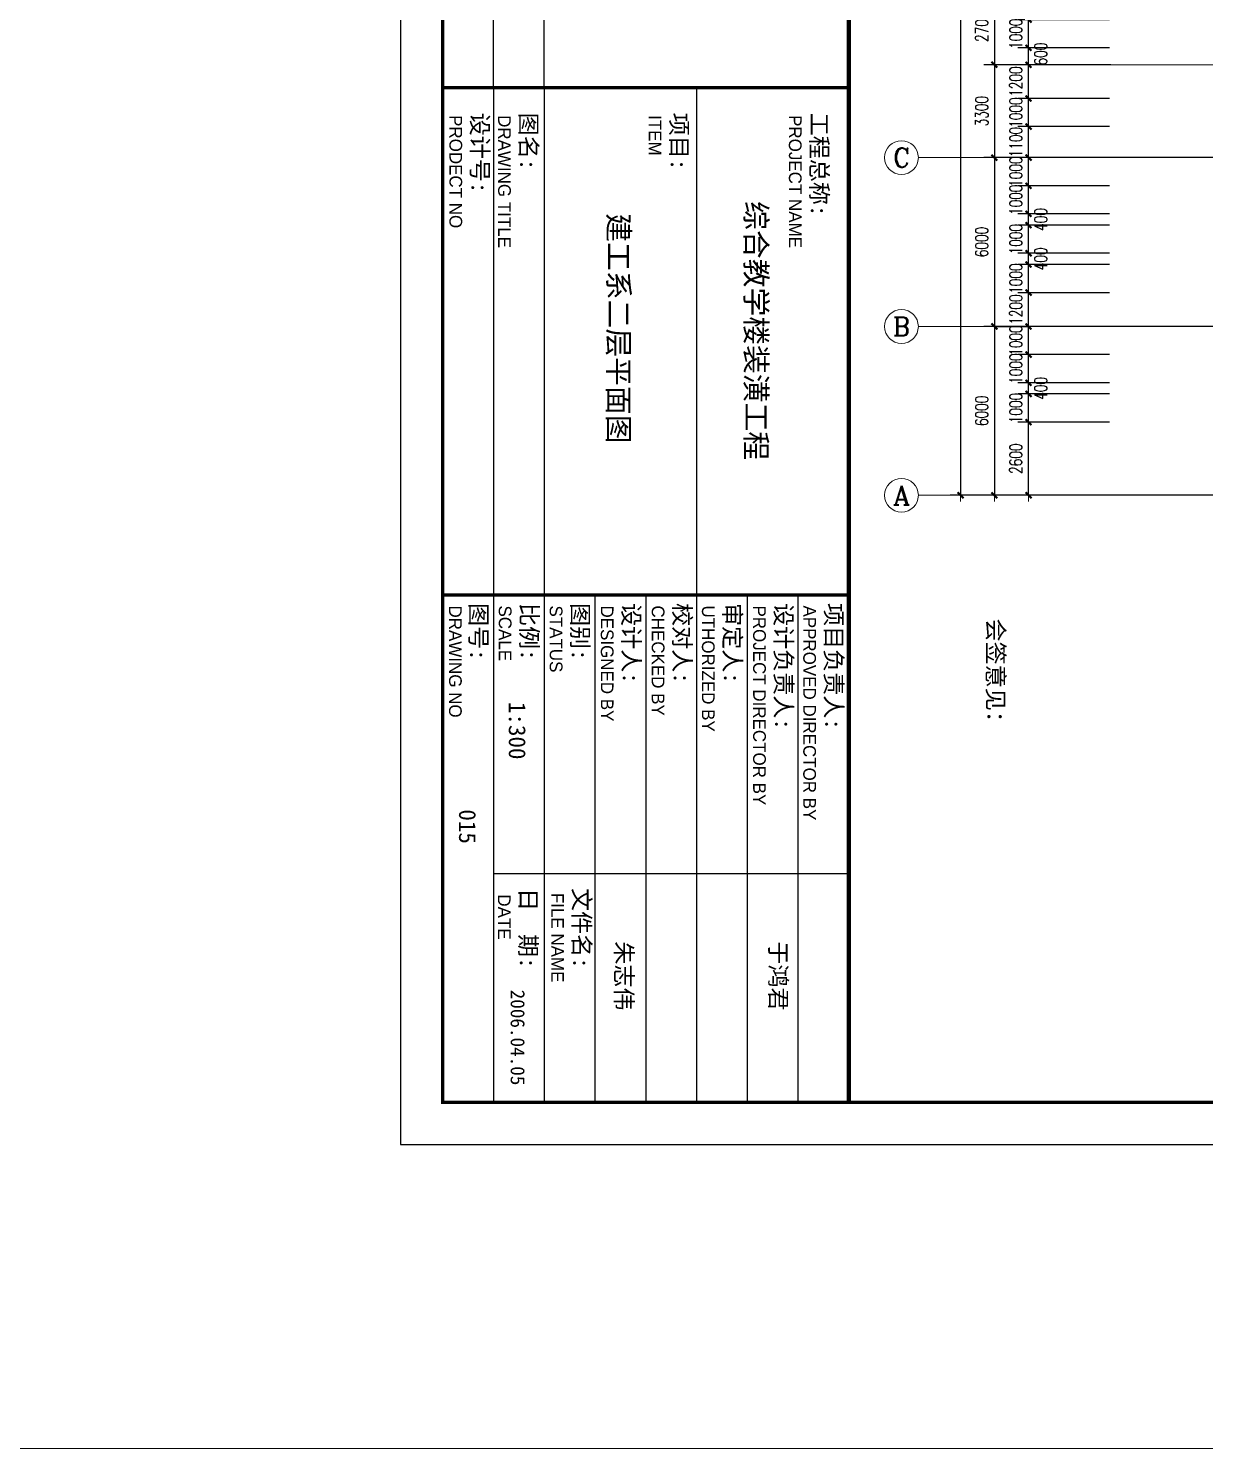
# Model space of a CAD drawing. Extents: x -220435 to 246757, y -381552 to -223577.
# Drawn here: x -79955 to -38169, y -381552 to -331089 of the extents above; entities that cross this region are included whole.
import ezdxf
from ezdxf.enums import TextEntityAlignment as Align

# ---------------------------------------------------------------- set-up
doc = ezdxf.new("R2010")
doc.units = 0
doc.header["$LTSCALE"] = 1500
doc.header["$MEASUREMENT"] = 0
doc.layers.get('0').update_dxf_attribs({"linetype": 'CONTINUOUS'})
doc.layers.get('DEFPOINTS').update_dxf_attribs({"linetype": 'CONTINUOUS'})
doc.layers.add('AXIS', color=7, linetype='CONTINUOUS')
doc.layers.add('AXIS_TEXT', color=7, linetype='CONTINUOUS')
doc.layers.add('PUB_DIM', color=7, linetype='CONTINUOUS', lineweight=0)
doc.layers.add('我的', color=7, linetype='CONTINUOUS', lineweight=0)
doc.styles.add('COMPLEX', font='COMPLEX')
doc.styles.add('DIM_FONT', font='TXT.shx', dxfattribs={"width": 0.7})
doc.dimstyles.new('DIMN150', dxfattribs={"dimscale": 1.5, "dimtxt": 300, "dimasz": 1, "dimexe": 250, "dimexo": 300, "dimgap": 150, "dimtad": 1, "dimdec": 0, "dimzin": 0, "dimdsep": 46, "dimtxsty": 'DIM_FONT', "dimblk": '_DIMX', "dimcen": 0.09, "dimclrt": 7, "dimadec": 0, "dimazin": 0, "dimtfac": 1, "dimtdec": 0, "dimtix": 1, "dimtmove": 2, "dimatfit": 3, "dimldrblk": '_DIMX', "dimfxl": 1, "dimtolj": 1, "dimtzin": 0, "dimarcsym": 0})

# ---------------------------------------------------------------- blocks, each defined once
blk = doc.blocks.new('_DIMX')
blk.add_line((-150, 0), (150, 0))
at = {"const_width": 50}
blk.add_lwpolyline([(-70, -70), (70, 70)], dxfattribs=at)
blk = doc.blocks.new('*D930')
at = {"layer": 'DEFPOINTS', "color": 0, "lineweight": 20}
for p in [(-37097, -269089), (-46839, -347679), (-37097, -347679)]:
    blk.add_point(p, dxfattribs=at)
at = {"layer": 'PUB_DIM', "color": 0, "lineweight": -2}
for p, q in [((-37547, -269089), (-47214, -269089)), ((-46839, -269091), (-46839, -347678)), ((-37547, -347679), (-47214, -347679))]:
    blk.add_line(p, q, dxfattribs=at)
at = {"layer": 'PUB_DIM', "color": 0, "lineweight": -2, "xscale": 1.5, "yscale": 1.5, "zscale": 1.5}
for p, rotation in [((-46839, -269089), 90), ((-46839, -347679), 270)]:
    blk.add_blockref('_DIMX', p, dxfattribs=dict(at, rotation=rotation))
at = {"layer": 'PUB_DIM', "color": 7, "insert": (-47289, -308384), "char_height": 450, "attachment_point": 5, "rotation": 90, "style": 'DIM_FONT'}
blk.add_mtext('\\A1;78590', dxfattribs=at)
blk = doc.blocks.new('*D856')
at = {"layer": 'DEFPOINTS', "color": 0, "lineweight": 20}
for p in [(-44424, -345079), (-41102, -345079), (-41102, -347679)]:
    blk.add_point(p, dxfattribs=at)
at = {"layer": 'PUB_DIM', "color": 0, "lineweight": -2}
for p, q in [((-41552, -345079), (-44799, -345079)), ((-44424, -347678), (-44424, -345081)), ((-41552, -347679), (-44799, -347679))]:
    blk.add_line(p, q, dxfattribs=at)
at = {"layer": 'PUB_DIM', "color": 0, "lineweight": -2, "xscale": 1.5, "yscale": 1.5, "zscale": 1.5}
for p, rotation in [((-44424, -345079), 90), ((-44424, -347679), 270)]:
    blk.add_blockref('_DIMX', p, dxfattribs=dict(at, rotation=rotation))
at = {"layer": 'PUB_DIM', "color": 7, "insert": (-44874, -346379), "char_height": 450, "attachment_point": 5, "rotation": 90, "style": 'DIM_FONT'}
blk.add_mtext('\\A1;2600', dxfattribs=at)
blk = doc.blocks.new('*D857')
at = {"layer": 'DEFPOINTS', "color": 0, "lineweight": 20}
for p in [(-37097, -341679), (-45639, -347679), (-37097, -347679)]:
    blk.add_point(p, dxfattribs=at)
at = {"layer": 'PUB_DIM', "color": 0, "lineweight": -2}
for p, q in [((-37547, -341679), (-46014, -341679)), ((-45639, -341681), (-45639, -347678)), ((-37547, -347679), (-46014, -347679))]:
    blk.add_line(p, q, dxfattribs=at)
at = {"layer": 'PUB_DIM', "color": 0, "lineweight": -2, "xscale": 1.5, "yscale": 1.5, "zscale": 1.5}
for p, rotation in [((-45639, -341679), 90), ((-45639, -347679), 270)]:
    blk.add_blockref('_DIMX', p, dxfattribs=dict(at, rotation=rotation))
at = {"layer": 'PUB_DIM', "color": 7, "insert": (-46089, -344679), "char_height": 450, "attachment_point": 5, "rotation": 90, "style": 'DIM_FONT'}
blk.add_mtext('\\A1;6000', dxfattribs=at)
blk = doc.blocks.new('_AXISO')
blk.add_circle((0, 0), 0.5)
at = {"layer": 'AXIS_TEXT', "style": 'COMPLEX', "width": 1.041667}
blk.add_attdef('A', text='', height=0.56, dxfattribs=at).set_placement((-0.25, -0.28), (0.25, -0.28), align=Align.FIT)
blk = doc.blocks.new('*D895')
at = {"layer": 'DEFPOINTS', "color": 0, "lineweight": 20}
for p in [(-44424, -330779), (-41102, -330779), (-41102, -331779)]:
    blk.add_point(p, dxfattribs=at)
at = {"layer": 'PUB_DIM', "color": 0, "lineweight": -2}
for p, q in [((-41552, -330779), (-44799, -330779)), ((-44424, -330778), (-44424, -330776)), ((-44424, -331779), (-44424, -330779)), ((-41552, -331779), (-44799, -331779)), ((-44424, -331781), (-44424, -331782))]:
    blk.add_line(p, q, dxfattribs=at)
at = {"layer": 'PUB_DIM', "color": 0, "lineweight": -2, "xscale": 1.5, "yscale": 1.5, "zscale": 1.5}
for p, rotation in [((-44424, -330779), 270), ((-44424, -331779), 90)]:
    blk.add_blockref('_DIMX', p, dxfattribs=dict(at, rotation=rotation))
at = {"layer": 'PUB_DIM', "color": 7, "insert": (-44874, -331279), "char_height": 450, "attachment_point": 5, "rotation": 90, "style": 'DIM_FONT'}
blk.add_mtext('\\A1;1000', dxfattribs=at)
blk = doc.blocks.new('*D896')
at = {"layer": 'DEFPOINTS', "color": 0, "lineweight": 20}
for p in [(-44424, -331779), (-41102, -331779), (-41102, -332379)]:
    blk.add_point(p, dxfattribs=at)
at = {"layer": 'PUB_DIM', "color": 0, "lineweight": -2}
for p, q in [((-41552, -331779), (-44799, -331779)), ((-44424, -332378), (-44424, -331781)), ((-41552, -332379), (-44799, -332379))]:
    blk.add_line(p, q, dxfattribs=at)
at = {"layer": 'PUB_DIM', "color": 0, "lineweight": -2, "xscale": 1.5, "yscale": 1.5, "zscale": 1.5}
for p, rotation in [((-44424, -331779), 90), ((-44424, -332379), 270)]:
    blk.add_blockref('_DIMX', p, dxfattribs=dict(at, rotation=rotation))
at = {"layer": 'PUB_DIM', "color": 7, "insert": (-43992, -331999), "char_height": 450, "attachment_point": 5, "rotation": 90, "style": 'DIM_FONT'}
blk.add_mtext('\\A1;600', dxfattribs=at)
blk = doc.blocks.new('*D897')
at = {"layer": 'DEFPOINTS', "color": 0, "lineweight": 20}
for p in [(-44424, -332379), (-41102, -332379), (-41102, -333579)]:
    blk.add_point(p, dxfattribs=at)
at = {"layer": 'PUB_DIM', "color": 0, "lineweight": -2}
for p, q in [((-41552, -332379), (-44799, -332379)), ((-44424, -332378), (-44424, -332376)), ((-44424, -333579), (-44424, -332379)), ((-41552, -333579), (-44799, -333579)), ((-44424, -333581), (-44424, -333582))]:
    blk.add_line(p, q, dxfattribs=at)
at = {"layer": 'PUB_DIM', "color": 0, "lineweight": -2, "xscale": 1.5, "yscale": 1.5, "zscale": 1.5}
for p, rotation in [((-44424, -332379), 270), ((-44424, -333579), 90)]:
    blk.add_blockref('_DIMX', p, dxfattribs=dict(at, rotation=rotation))
at = {"layer": 'PUB_DIM', "color": 7, "insert": (-44874, -332979), "char_height": 450, "attachment_point": 5, "rotation": 90, "style": 'DIM_FONT'}
blk.add_mtext('\\A1;1200', dxfattribs=at)
blk = doc.blocks.new('*D898')
at = {"layer": 'DEFPOINTS', "color": 0, "lineweight": 20}
for p in [(-44424, -333579), (-41102, -333579), (-41102, -334579)]:
    blk.add_point(p, dxfattribs=at)
at = {"layer": 'PUB_DIM', "color": 0, "lineweight": -2}
for p, q in [((-41552, -333579), (-44799, -333579)), ((-44424, -333578), (-44424, -333576)), ((-44424, -334579), (-44424, -333579)), ((-41552, -334579), (-44799, -334579)), ((-44424, -334581), (-44424, -334582))]:
    blk.add_line(p, q, dxfattribs=at)
at = {"layer": 'PUB_DIM', "color": 0, "lineweight": -2, "xscale": 1.5, "yscale": 1.5, "zscale": 1.5}
for p, rotation in [((-44424, -333579), 270), ((-44424, -334579), 90)]:
    blk.add_blockref('_DIMX', p, dxfattribs=dict(at, rotation=rotation))
at = {"layer": 'PUB_DIM', "color": 7, "insert": (-44874, -334079), "char_height": 450, "attachment_point": 5, "rotation": 90, "style": 'DIM_FONT'}
blk.add_mtext('\\A1;1000', dxfattribs=at)
blk = doc.blocks.new('*D899')
at = {"layer": 'DEFPOINTS', "color": 0, "lineweight": 20}
for p in [(-44424, -334579), (-41102, -334579), (-41102, -335679)]:
    blk.add_point(p, dxfattribs=at)
at = {"layer": 'PUB_DIM', "color": 0, "lineweight": -2}
for p, q in [((-41552, -334579), (-44799, -334579)), ((-44424, -334578), (-44424, -334576)), ((-44424, -335679), (-44424, -334579)), ((-41552, -335679), (-44799, -335679)), ((-44424, -335681), (-44424, -335682))]:
    blk.add_line(p, q, dxfattribs=at)
at = {"layer": 'PUB_DIM', "color": 0, "lineweight": -2, "xscale": 1.5, "yscale": 1.5, "zscale": 1.5}
for p, rotation in [((-44424, -334579), 270), ((-44424, -335679), 90)]:
    blk.add_blockref('_DIMX', p, dxfattribs=dict(at, rotation=rotation))
at = {"layer": 'PUB_DIM', "color": 7, "insert": (-44874, -335129), "char_height": 450, "attachment_point": 5, "rotation": 90, "style": 'DIM_FONT'}
blk.add_mtext('\\A1;1100', dxfattribs=at)
blk = doc.blocks.new('*D900')
at = {"layer": 'DEFPOINTS', "color": 0, "lineweight": 20}
for p in [(-44424, -335679), (-41102, -335679), (-41102, -336679)]:
    blk.add_point(p, dxfattribs=at)
at = {"layer": 'PUB_DIM', "color": 0, "lineweight": -2}
for p, q in [((-41552, -335679), (-44799, -335679)), ((-44424, -335678), (-44424, -335676)), ((-44424, -336679), (-44424, -335679)), ((-41552, -336679), (-44799, -336679)), ((-44424, -336681), (-44424, -336682))]:
    blk.add_line(p, q, dxfattribs=at)
at = {"layer": 'PUB_DIM', "color": 0, "lineweight": -2, "xscale": 1.5, "yscale": 1.5, "zscale": 1.5}
for p, rotation in [((-44424, -335679), 270), ((-44424, -336679), 90)]:
    blk.add_blockref('_DIMX', p, dxfattribs=dict(at, rotation=rotation))
at = {"layer": 'PUB_DIM', "color": 7, "insert": (-44874, -336179), "char_height": 450, "attachment_point": 5, "rotation": 90, "style": 'DIM_FONT'}
blk.add_mtext('\\A1;1000', dxfattribs=at)
blk = doc.blocks.new('*D901')
at = {"layer": 'DEFPOINTS', "color": 0, "lineweight": 20}
for p in [(-44424, -336679), (-41102, -336679), (-41102, -337679)]:
    blk.add_point(p, dxfattribs=at)
at = {"layer": 'PUB_DIM', "color": 0, "lineweight": -2}
for p, q in [((-41552, -336679), (-44799, -336679)), ((-44424, -336678), (-44424, -336676)), ((-44424, -337679), (-44424, -336679)), ((-41552, -337679), (-44799, -337679)), ((-44424, -337681), (-44424, -337682))]:
    blk.add_line(p, q, dxfattribs=at)
at = {"layer": 'PUB_DIM', "color": 0, "lineweight": -2, "xscale": 1.5, "yscale": 1.5, "zscale": 1.5}
for p, rotation in [((-44424, -336679), 270), ((-44424, -337679), 90)]:
    blk.add_blockref('_DIMX', p, dxfattribs=dict(at, rotation=rotation))
at = {"layer": 'PUB_DIM', "color": 7, "insert": (-44874, -337179), "char_height": 450, "attachment_point": 5, "rotation": 90, "style": 'DIM_FONT'}
blk.add_mtext('\\A1;1000', dxfattribs=at)
blk = doc.blocks.new('*D902')
at = {"layer": 'DEFPOINTS', "color": 0, "lineweight": 20}
for p in [(-44424, -337679), (-41102, -337679), (-41102, -338079)]:
    blk.add_point(p, dxfattribs=at)
at = {"layer": 'PUB_DIM', "color": 0, "lineweight": -2}
for p, q in [((-41552, -337679), (-44799, -337679)), ((-41552, -338079), (-44799, -338079)), ((-44424, -337678), (-44424, -337676)), ((-44424, -338079), (-44424, -337679)), ((-44424, -338081), (-44424, -338082))]:
    blk.add_line(p, q, dxfattribs=at)
at = {"layer": 'PUB_DIM', "color": 0, "lineweight": -2, "xscale": 1.5, "yscale": 1.5, "zscale": 1.5}
for p, rotation in [((-44424, -337679), 270), ((-44424, -338079), 90)]:
    blk.add_blockref('_DIMX', p, dxfattribs=dict(at, rotation=rotation))
at = {"layer": 'PUB_DIM', "color": 7, "insert": (-43992, -337879), "char_height": 450, "attachment_point": 5, "rotation": 90, "style": 'DIM_FONT'}
blk.add_mtext('\\A1;400', dxfattribs=at)
blk = doc.blocks.new('*D903')
at = {"layer": 'DEFPOINTS', "color": 0, "lineweight": 20}
for p in [(-44424, -338079), (-41102, -338079), (-41102, -339079)]:
    blk.add_point(p, dxfattribs=at)
at = {"layer": 'PUB_DIM', "color": 0, "lineweight": -2}
for p, q in [((-41552, -338079), (-44799, -338079)), ((-44424, -338078), (-44424, -338076)), ((-44424, -339079), (-44424, -338079)), ((-41552, -339079), (-44799, -339079)), ((-44424, -339081), (-44424, -339082))]:
    blk.add_line(p, q, dxfattribs=at)
at = {"layer": 'PUB_DIM', "color": 0, "lineweight": -2, "xscale": 1.5, "yscale": 1.5, "zscale": 1.5}
for p, rotation in [((-44424, -338079), 270), ((-44424, -339079), 90)]:
    blk.add_blockref('_DIMX', p, dxfattribs=dict(at, rotation=rotation))
at = {"layer": 'PUB_DIM', "color": 7, "insert": (-44874, -338579), "char_height": 450, "attachment_point": 5, "rotation": 90, "style": 'DIM_FONT'}
blk.add_mtext('\\A1;1000', dxfattribs=at)
blk = doc.blocks.new('*D904')
at = {"layer": 'DEFPOINTS', "color": 0, "lineweight": 20}
for p in [(-44424, -339079), (-41102, -339079), (-41102, -339479)]:
    blk.add_point(p, dxfattribs=at)
at = {"layer": 'PUB_DIM', "color": 0, "lineweight": -2}
for p, q in [((-41552, -339079), (-44799, -339079)), ((-44424, -339078), (-44424, -339076)), ((-44424, -339479), (-44424, -339079)), ((-41552, -339479), (-44799, -339479)), ((-44424, -339481), (-44424, -339482))]:
    blk.add_line(p, q, dxfattribs=at)
at = {"layer": 'PUB_DIM', "color": 0, "lineweight": -2, "xscale": 1.5, "yscale": 1.5, "zscale": 1.5}
for p, rotation in [((-44424, -339079), 270), ((-44424, -339479), 90)]:
    blk.add_blockref('_DIMX', p, dxfattribs=dict(at, rotation=rotation))
at = {"layer": 'PUB_DIM', "color": 7, "insert": (-43992, -339279), "char_height": 450, "attachment_point": 5, "rotation": 90, "style": 'DIM_FONT'}
blk.add_mtext('\\A1;400', dxfattribs=at)
blk = doc.blocks.new('*D905')
at = {"layer": 'DEFPOINTS', "color": 0, "lineweight": 20}
for p in [(-44424, -339479), (-41102, -339479), (-41102, -340479)]:
    blk.add_point(p, dxfattribs=at)
at = {"layer": 'PUB_DIM', "color": 0, "lineweight": -2}
for p, q in [((-41552, -339479), (-44799, -339479)), ((-44424, -339478), (-44424, -339476)), ((-44424, -340479), (-44424, -339479)), ((-41552, -340479), (-44799, -340479)), ((-44424, -340481), (-44424, -340482))]:
    blk.add_line(p, q, dxfattribs=at)
at = {"layer": 'PUB_DIM', "color": 0, "lineweight": -2, "xscale": 1.5, "yscale": 1.5, "zscale": 1.5}
for p, rotation in [((-44424, -339479), 270), ((-44424, -340479), 90)]:
    blk.add_blockref('_DIMX', p, dxfattribs=dict(at, rotation=rotation))
at = {"layer": 'PUB_DIM', "color": 7, "insert": (-44874, -339979), "char_height": 450, "attachment_point": 5, "rotation": 90, "style": 'DIM_FONT'}
blk.add_mtext('\\A1;1000', dxfattribs=at)
blk = doc.blocks.new('*D906')
at = {"layer": 'DEFPOINTS', "color": 0, "lineweight": 20}
for p in [(-44424, -340479), (-41102, -340479), (-41102, -341679)]:
    blk.add_point(p, dxfattribs=at)
at = {"layer": 'PUB_DIM', "color": 0, "lineweight": -2}
for p, q in [((-41552, -340479), (-44799, -340479)), ((-44424, -340478), (-44424, -340476)), ((-44424, -341679), (-44424, -340479)), ((-41552, -341679), (-44799, -341679)), ((-44424, -341681), (-44424, -341682))]:
    blk.add_line(p, q, dxfattribs=at)
at = {"layer": 'PUB_DIM', "color": 0, "lineweight": -2, "xscale": 1.5, "yscale": 1.5, "zscale": 1.5}
for p, rotation in [((-44424, -340479), 270), ((-44424, -341679), 90)]:
    blk.add_blockref('_DIMX', p, dxfattribs=dict(at, rotation=rotation))
at = {"layer": 'PUB_DIM', "color": 7, "insert": (-44874, -341079), "char_height": 450, "attachment_point": 5, "rotation": 90, "style": 'DIM_FONT'}
blk.add_mtext('\\A1;1200', dxfattribs=at)
blk = doc.blocks.new('*D907')
at = {"layer": 'DEFPOINTS', "color": 0, "lineweight": 20}
for p in [(-44424, -341679), (-41102, -341679), (-41102, -342679)]:
    blk.add_point(p, dxfattribs=at)
at = {"layer": 'PUB_DIM', "color": 0, "lineweight": -2}
for p, q in [((-41552, -341679), (-44799, -341679)), ((-44424, -341678), (-44424, -341676)), ((-44424, -342679), (-44424, -341679)), ((-41552, -342679), (-44799, -342679)), ((-44424, -342681), (-44424, -342682))]:
    blk.add_line(p, q, dxfattribs=at)
at = {"layer": 'PUB_DIM', "color": 0, "lineweight": -2, "xscale": 1.5, "yscale": 1.5, "zscale": 1.5}
for p, rotation in [((-44424, -341679), 270), ((-44424, -342679), 90)]:
    blk.add_blockref('_DIMX', p, dxfattribs=dict(at, rotation=rotation))
at = {"layer": 'PUB_DIM', "color": 7, "insert": (-44874, -342179), "char_height": 450, "attachment_point": 5, "rotation": 90, "style": 'DIM_FONT'}
blk.add_mtext('\\A1;1000', dxfattribs=at)
blk = doc.blocks.new('*D908')
at = {"layer": 'DEFPOINTS', "color": 0, "lineweight": 20}
for p in [(-44424, -342679), (-41102, -342679), (-41102, -343679)]:
    blk.add_point(p, dxfattribs=at)
at = {"layer": 'PUB_DIM', "color": 0, "lineweight": -2}
for p, q in [((-41552, -342679), (-44799, -342679)), ((-44424, -342678), (-44424, -342676)), ((-44424, -343679), (-44424, -342679)), ((-41552, -343679), (-44799, -343679)), ((-44424, -343681), (-44424, -343682))]:
    blk.add_line(p, q, dxfattribs=at)
at = {"layer": 'PUB_DIM', "color": 0, "lineweight": -2, "xscale": 1.5, "yscale": 1.5, "zscale": 1.5}
for p, rotation in [((-44424, -342679), 270), ((-44424, -343679), 90)]:
    blk.add_blockref('_DIMX', p, dxfattribs=dict(at, rotation=rotation))
at = {"layer": 'PUB_DIM', "color": 7, "insert": (-44874, -343179), "char_height": 450, "attachment_point": 5, "rotation": 90, "style": 'DIM_FONT'}
blk.add_mtext('\\A1;1000', dxfattribs=at)
blk = doc.blocks.new('*D909')
at = {"layer": 'DEFPOINTS', "color": 0, "lineweight": 20}
for p in [(-44424, -343679), (-41102, -343679), (-41102, -344079)]:
    blk.add_point(p, dxfattribs=at)
at = {"layer": 'PUB_DIM', "color": 0, "lineweight": -2}
for p, q in [((-41552, -343679), (-44799, -343679)), ((-41552, -344079), (-44799, -344079)), ((-44424, -343678), (-44424, -343676)), ((-44424, -344079), (-44424, -343679)), ((-44424, -344081), (-44424, -344082))]:
    blk.add_line(p, q, dxfattribs=at)
at = {"layer": 'PUB_DIM', "color": 0, "lineweight": -2, "xscale": 1.5, "yscale": 1.5, "zscale": 1.5}
for p, rotation in [((-44424, -343679), 270), ((-44424, -344079), 90)]:
    blk.add_blockref('_DIMX', p, dxfattribs=dict(at, rotation=rotation))
at = {"layer": 'PUB_DIM', "color": 7, "insert": (-43992, -343879), "char_height": 450, "attachment_point": 5, "rotation": 90, "style": 'DIM_FONT'}
blk.add_mtext('\\A1;400', dxfattribs=at)
blk = doc.blocks.new('*D910')
at = {"layer": 'DEFPOINTS', "color": 0, "lineweight": 20}
for p in [(-44424, -344079), (-41102, -344079), (-41102, -345079)]:
    blk.add_point(p, dxfattribs=at)
at = {"layer": 'PUB_DIM', "color": 0, "lineweight": -2}
for p, q in [((-41552, -344079), (-44799, -344079)), ((-44424, -344078), (-44424, -344076)), ((-44424, -345079), (-44424, -344079)), ((-41552, -345079), (-44799, -345079)), ((-44424, -345081), (-44424, -345082))]:
    blk.add_line(p, q, dxfattribs=at)
at = {"layer": 'PUB_DIM', "color": 0, "lineweight": -2, "xscale": 1.5, "yscale": 1.5, "zscale": 1.5}
for p, rotation in [((-44424, -344079), 270), ((-44424, -345079), 90)]:
    blk.add_blockref('_DIMX', p, dxfattribs=dict(at, rotation=rotation))
at = {"layer": 'PUB_DIM', "color": 7, "insert": (-44874, -344579), "char_height": 450, "attachment_point": 5, "rotation": 90, "style": 'DIM_FONT'}
blk.add_mtext('\\A1;1000', dxfattribs=at)
blk = doc.blocks.new('*D914')
at = {"layer": 'DEFPOINTS', "color": 0, "lineweight": 20}
for p in [(-41046, -329679), (-45639, -332379), (-41046, -332379)]:
    blk.add_point(p, dxfattribs=at)
at = {"layer": 'PUB_DIM', "color": 0, "lineweight": -2}
for p, q in [((-41496, -329679), (-46014, -329679)), ((-45639, -329681), (-45639, -332378)), ((-41496, -332379), (-46014, -332379))]:
    blk.add_line(p, q, dxfattribs=at)
at = {"layer": 'PUB_DIM', "color": 0, "lineweight": -2, "xscale": 1.5, "yscale": 1.5, "zscale": 1.5}
for p, rotation in [((-45639, -329679), 90), ((-45639, -332379), 270)]:
    blk.add_blockref('_DIMX', p, dxfattribs=dict(at, rotation=rotation))
at = {"layer": 'PUB_DIM', "color": 7, "insert": (-46089, -331029), "char_height": 450, "attachment_point": 5, "rotation": 90, "style": 'DIM_FONT'}
blk.add_mtext('\\A1;2700', dxfattribs=at)
blk = doc.blocks.new('*D915')
at = {"layer": 'DEFPOINTS', "color": 0, "lineweight": 20}
for p in [(-41046, -332379), (-45639, -335679), (-41046, -335679)]:
    blk.add_point(p, dxfattribs=at)
at = {"layer": 'PUB_DIM', "color": 0, "lineweight": -2}
for p, q in [((-41496, -332379), (-46014, -332379)), ((-45639, -332381), (-45639, -335678)), ((-41496, -335679), (-46014, -335679))]:
    blk.add_line(p, q, dxfattribs=at)
at = {"layer": 'PUB_DIM', "color": 0, "lineweight": -2, "xscale": 1.5, "yscale": 1.5, "zscale": 1.5}
for p, rotation in [((-45639, -332379), 90), ((-45639, -335679), 270)]:
    blk.add_blockref('_DIMX', p, dxfattribs=dict(at, rotation=rotation))
at = {"layer": 'PUB_DIM', "color": 7, "insert": (-46089, -334029), "char_height": 450, "attachment_point": 5, "rotation": 90, "style": 'DIM_FONT'}
blk.add_mtext('\\A1;3300', dxfattribs=at)
blk = doc.blocks.new('*D916')
at = {"layer": 'DEFPOINTS', "color": 0, "lineweight": 20}
for p in [(-37097, -335679), (-45639, -341679), (-37097, -341679)]:
    blk.add_point(p, dxfattribs=at)
at = {"layer": 'PUB_DIM', "color": 0, "lineweight": -2}
for p, q in [((-37547, -335679), (-46014, -335679)), ((-45639, -335681), (-45639, -341678)), ((-37547, -341679), (-46014, -341679))]:
    blk.add_line(p, q, dxfattribs=at)
at = {"layer": 'PUB_DIM', "color": 0, "lineweight": -2, "xscale": 1.5, "yscale": 1.5, "zscale": 1.5}
for p, rotation in [((-45639, -335679), 90), ((-45639, -341679), 270)]:
    blk.add_blockref('_DIMX', p, dxfattribs=dict(at, rotation=rotation))
at = {"layer": 'PUB_DIM', "color": 7, "insert": (-46089, -338679), "char_height": 450, "attachment_point": 5, "rotation": 90, "style": 'DIM_FONT'}
blk.add_mtext('\\A1;6000', dxfattribs=at)

msp = doc.modelspace()

# ---------------------------------------------------------------- linework, layer by layer
at = {"layer": 'AXIS', "color": 250}
for p, q in [((-63432, -333197.4), (-63432, -315173.2)), ((-61629.1, -333197.4), (-61629.1, -315173.2)), ((-63432, -333197.4), (-63432, -351221.7)), ((-61629.1, -333197.4), (-61629.1, -351221.7)), ((-56220.4, -333197.4), (-56220.4, -351221.7)), ((-63432, -351221.7), (-63432, -369245.9)), ((-61629.1, -351221.7), (-61629.1, -369245.9)), ((-59826.2, -351221.7), (-59826.2, -369245.9)), ((-58023.3, -351221.7), (-58023.3, -369245.9)), ((-56220.4, -351221.7), (-56220.4, -369245.9)), ((-54417.5, -351221.7), (-54417.5, -369245.9)), ((-52614.6, -351221.7), (-52614.6, -369245.9)), ((-50811.7, -361133.8), (-63432, -361133.8))]:
    msp.add_line(p, q, dxfattribs=at)
msp.add_lwpolyline([(20102.7, -253559.3), (-66737.4, -253559.3), (-66737.4, -370748.3), (20102.7, -370748.3)], close=True, dxfattribs=at)
at = {"layer": 'AXIS', "color": 0, "const_width": 120.2}
msp.add_lwpolyline([(18600.3, -255061.7), (-65234.9, -255061.7), (-65234.9, -369245.9), (18600.3, -369245.9)], close=True, dxfattribs=at)
at = {"layer": 'AXIS', "color": 0}
for points, const_width in [([(-50811.7, -255061.7), (-50811.7, -369245.9)], 150.2), ([(-65234.9, -333197.4), (-50811.7, -333197.4)], 120.2), ([(-65234.9, -351221.7), (-50811.7, -351221.7)], 120.2)]:
    msp.add_lwpolyline(points, dxfattribs=dict(at, const_width=const_width))
at = {"layer": 'PUB_DIM'}
for p, q in [((-41510.2, -332379.3), (8454.4, -332379.3)), ((-48338.8, -335679.3), (-37097.1, -335679.3)), ((-44424, -341692.1), (-44424, -340549.3)), ((-48338.8, -341679.3), (-37097.1, -341679.3)), ((-45624, -341692.1), (-44424, -341692.1)), ((-48338.8, -347679.3), (-37097.1, -347679.3))]:
    msp.add_line(p, q, dxfattribs=at)
at = {"layer": '我的', "linetype": 'ByBlock', "lineweight": 20}
msp.add_lwpolyline([(-220435.3, -223577.2), (246757, -223577.2), (246757, -381551.9), (-220435.3, -381551.9)], close=True, dxfattribs=at)

# ---------------------------------------------------------------- block references
at = {"layer": 'PUB_DIM'}
ref = msp.add_blockref('_AXISO', (-48938.8, -335679.3), dxfattribs=dict(at, xscale=1200, yscale=1200, zscale=1200))
ref.add_attrib('A', 'C', dxfattribs={"layer": 'AXIS_TEXT', "height": 672, "style": 'COMPLEX', "width": 1.25}).set_placement((-49238.8, -336015.3), (-48638.8, -336015.3), align=Align.FIT)
ref = msp.add_blockref('_AXISO', (-48938.8, -341679.3), dxfattribs=dict(at, xscale=1200, yscale=1200, zscale=1200))
ref.add_attrib('A', 'B', dxfattribs={"layer": 'AXIS_TEXT', "height": 672, "style": 'COMPLEX', "width": 1.102941}).set_placement((-49238.8, -342015.3), (-48638.8, -342015.3), align=Align.FIT)
at = {"layer": 'PUB_DIM', "xscale": 1200, "yscale": 1200, "zscale": 1200}
msp.add_blockref('_AXISO', (-48938.8, -347679.3), dxfattribs=at).add_auto_attribs({'A': 'A'})

# ---------------------------------------------------------------- texts
at = {"layer": 'AXIS', "color": 250, "attachment_point": 1, "rotation": 270}
for s, insert, char_height, width in [('\\fￋￎￌ￥|b0|i0|c134|p2;\\C5;PRODECT NO', (-64546.2, -334169.7), 450.727, 9382.602), ('{\\fSimHei|b0|i0|c134|p2;\\C5;设计号:}', (-63614.2, -334082.6), 600.969, 5551.563), ('\\fￋￎￌ￥|b0|i0|c134|p2;\\C5;DRAWING TITLE', (-62817.1, -334169.7), 450.727, 5551.563), ('{\\fSimHei|b0|i0|c134|p2;\\C5;图名:}', (-61885.7, -334082.6), 600.969, 6626.013), ('\\fￋￎￌ￥|b0|i0|c134|p2;\\C5;ITEM', (-57465.3, -334169.7), 450.727, 5551.563), ('{\\fSimHei|b0|i0|c134|p2;\\C5;项目:}', (-56533.9, -334082.6), 600.969, 5551.563), ('\\fￋￎￌ￥|b0|i0|c134|p2;\\C5;PROJECT NAME', (-52487.1, -334169.7), 450.727, 5551.563), ('{\\fSimHei|b0|i0|c134|p2;\\C5;工程总称:}', (-51555.7, -334082.6), 600.969, 5551.563), ('{\\fSimHei|b0|i0|c134|p2;\\C5;综合教学楼装潢工程}', (-53726.2, -337225.5), 749.91, 15098.457), ('{\\fSimSun|b0|i0|c134|p2;\\C5;建工系二层平面图}', (-58610.2, -337656.4), 749.91, 15098.457), ('\\fￋￎￌ￥|b0|i0|c134|p2;\\C5;DRAWING NO', (-64561.2, -351593.9), 450.727, 9382.602), ('{\\fSimHei|b0|i0|c134|p2;\\C5;图号:}', (-63660.8, -351506.8), 600.969, 5551.563), ('\\fￋￎￌ￥|b0|i0|c134|p2;\\C5;SCALE', (-62792.9, -351593.9), 450.727, 9382.602), ('{\\fSimHei|b0|i0|c134|p2;\\C5;比例:}', (-61860.8, -351506.8), 600.969, 5551.563), ('\\fￋￎￌ￥|b0|i0|c134|p2;\\C5;STATUS', (-60982.8, -351593.9), 450.727, 9382.602), ('{\\fSimHei|b0|i0|c134|p2;\\C5;图别:}', (-60050.8, -351506.8), 600.969, 5551.563), ('\\fￋￎￌ￥|b0|i0|c134|p2;\\C5;DESIGNED BY', (-59167.7, -351593.9), 450.727, 9382.602), ('{\\fSimHei|b0|i0|c134|p2;\\C5;设计人:}', (-58235.6, -351506.8), 600.969, 5551.563), ('\\fￋￎￌ￥|b0|i0|c134|p2;\\C5;CHECKED BY', (-57358.6, -351593.9), 450.727, 9382.602), ('{\\fSimHei|b0|i0|c134|p2;\\C5;校对人:}', (-56426.6, -351506.8), 600.969, 5551.563), ('\\fￋￎￌ￥|b0|i0|c134|p2;\\C5;UTHORIZED BY', (-55576.4, -351593.9), 450.727, 9382.602), ('{\\fSimHei|b0|i0|c134|p2;\\C5;审定人:}', (-54644.4, -351506.8), 600.969, 5551.563), ('\\fￋￎￌ￥|b0|i0|c134|p2;\\C5;PROJECT DIRECTOR BY', (-53757.2, -351593.9), 450.727, 9382.602), ('{\\fSimHei|b0|i0|c134|p2;\\C5;设计负责人:}', (-52825.2, -351506.8), 600.969, 5551.563), ('\\fￋￎￌ￥|b0|i0|c134|p2;\\C5;APPROVED DIRECTOR BY', (-51976.4, -351593.9), 450.727, 9382.602), ('{\\fSimHei|b0|i0|c134|p2;\\C5;项目负责人:}', (-51044.4, -351506.8), 600.969, 5551.563), ('{\\fSimHei|b0|i0|c134|p2;\\C5;会签意见：}', (-45289.5, -352058.5), 600.969, 5551.563), ('{\\fSimHei|b0|i0|c134|p2;\\C5;1:300}', (-62286.4, -355021), 600.969, 5551.563), ('{\\fSimHei|b0|i0|c134|p2;\\C5;015}', (-64054.5, -358837.9), 600.969, 5551.563), ('{\\fSimHei|b0|i0|c134|p2;\\C5;日  期:}', (-61893.3, -361633.1), 600.969, 5551.563), ('{\\fSimHei|b0|i0|c134|p2;\\C5;文件名:}', (-59999, -361633.1), 600.969, 5551.563), ('\\fￋￎￌ￥|b0|i0|c134|p2;\\C5;DATE', (-62825.4, -361858.3), 450.727, 9382.602), ('\\fￋￎￌ￥|b0|i0|c134|p2;\\C5;FILE NAME', (-60931.1, -361806.5), 450.727, 9382.602), ('{\\fSimHei|b0|i0|c134|p2;\\C5;朱志伟}', (-58497.2, -363526.4), 600.969, 5551.563), ('{\\fSimHei|b0|i0|c134|p2;\\C5;于鸿君}', (-53015.1, -363526.4), 600.969, 5551.563), ('{\\fSimHei|b0|i0|c134|p2;\\C5;2006.04.05}', (-62320.5, -365244.8), 500, 5551.563)]:
    msp.add_mtext(s, dxfattribs=dict(at, insert=insert, char_height=char_height, width=width))

# ---------------------------------------------------------------- dimensions: what is measured, and where the dimension line sits
at = {"layer": 'PUB_DIM'}
for p1, p2, distance, picture, middle in [((-37097.1, -269089.3), (-37097.1, -347679.3), -9741.7, '*D930', (-47288.8, -308384.3)), ((-41101.9, -331779.3), (-41101.9, -330779.3), 3322.1, '*D895', (-44874, -331279.3)), ((-41101.9, -333579.3), (-41101.9, -332379.3), 3322.1, '*D897', (-44874, -332979.3)), ((-41101.9, -334579.3), (-41101.9, -333579.3), 3322.1, '*D898', (-44874, -334079.3)), ((-41101.9, -335679.3), (-41101.9, -334579.3), 3322.1, '*D899', (-44874, -335129.3)), ((-41101.9, -336679.3), (-41101.9, -335679.3), 3322.1, '*D900', (-44874, -336179.3)), ((-41101.9, -337679.3), (-41101.9, -336679.3), 3322.1, '*D901', (-44874, -337179.3)), ((-41101.9, -339079.3), (-41101.9, -338079.3), 3322.1, '*D903', (-44874, -338579.3)), ((-41101.9, -340479.3), (-41101.9, -339479.3), 3322.1, '*D905', (-44874, -339979.3)), ((-41101.9, -341679.3), (-41101.9, -340479.3), 3322.1, '*D906', (-44874, -341079.3)), ((-41101.9, -342679.3), (-41101.9, -341679.3), 3322.1, '*D907', (-44874, -342179.3)), ((-41101.9, -343679.3), (-41101.9, -342679.3), 3322.1, '*D908', (-44874, -343179.3)), ((-41101.9, -345079.3), (-41101.9, -344079.3), 3322.1, '*D910', (-44874, -344579.3)), ((-41101.9, -347679.3), (-41101.9, -345079.3), 3322.1, '*D856', (-44874, -346379.3))]:
    dim = msp.add_aligned_dim(p1=p1, p2=p2, distance=distance, dimstyle='DIMN150', dxfattribs=at)
    dim.commit()
    dim.dimension.update_dxf_attribs({"geometry": picture, "text_midpoint": middle})
for base, p1, p2, picture, middle in [((-45638.8, -332379.3), (-41045.7, -329679.3), (-41045.7, -332379.3), '*D914', (-46088.8, -331029.3)), ((-45638.8, -335679.3), (-41045.7, -332379.3), (-41045.7, -335679.3), '*D915', (-46088.8, -334029.3)), ((-45638.8, -341679.3), (-37097.1, -335679.3), (-37097.1, -341679.3), '*D916', (-46088.8, -338679.3)), ((-45638.8, -347679.3), (-37097.1, -341679.3), (-37097.1, -347679.3), '*D857', (-46088.8, -344679.3))]:
    dim = msp.add_linear_dim(base=base, p1=p1, p2=p2, angle=90, dimstyle='DIMN150', dxfattribs=at)
    dim.commit()
    dim.dimension.update_dxf_attribs({"geometry": picture, "text_midpoint": middle})
for base, p1, p2, picture, middle in [((-44424, -331779.3), (-41101.9, -332379.3), (-41101.9, -331779.3), '*D896', (-43992, -331999.3)), ((-44424, -337679.3), (-41101.9, -338079.3), (-41101.9, -337679.3), '*D902', (-43992, -337879.3)), ((-44424, -339079.3), (-41101.9, -339479.3), (-41101.9, -339079.3), '*D904', (-43992, -339279.3)), ((-44424, -343679.3), (-41101.9, -344079.3), (-41101.9, -343679.3), '*D909', (-43992, -343879.3))]:
    dim = msp.add_linear_dim(base=base, p1=p1, p2=p2, angle=90, dimstyle='DIMN150', dxfattribs=at)
    dim.commit()
    dim.dimension.update_dxf_attribs({"geometry": picture, "text_midpoint": middle, "dimtype": 161})

doc.saveas('drawing.dxf')
